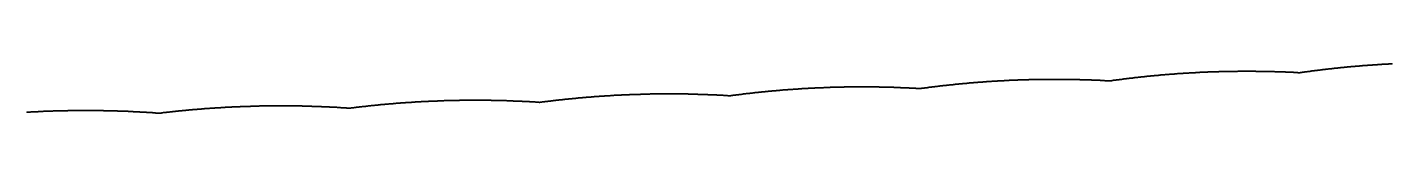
# Model space of a CAD drawing. Header units: metres. Extents: x 0 to 360, y 49 to 117.
# Drawn here: x 168.75 to 179.99, y 66.34 to 66.75 of the extents above; entities that cross this region are included whole.
import ezdxf

# ---------------------------------------------------------------- set-up
doc = ezdxf.new("R2010")
doc.units = ezdxf.units.M

msp = doc.modelspace()

# ---------------------------------------------------------------- linework, layer by layer
for p in [(178.215, 66.668), (178.221, 66.668), (178.227, 66.669), (178.233, 66.669), (178.239, 66.669), (178.245, 66.67), (178.251, 66.67), (178.257, 66.671), (178.263, 66.671), (178.269, 66.671), (178.275, 66.672), (178.281, 66.672), (178.287, 66.673), (178.293, 66.673), (178.299, 66.673), (178.305, 66.674), (178.311, 66.674), (178.317, 66.674), (178.323, 66.675), (178.329, 66.675), (178.335, 66.675), (178.341, 66.676), (178.347, 66.676), (178.353, 66.677), (178.359, 66.677), (178.365, 66.677), (178.37, 66.677), (178.376, 66.678), (178.382, 66.678), (178.388, 66.678), (178.394, 66.679), (178.4, 66.679), (178.406, 66.679), (178.412, 66.68), (178.418, 66.68), (178.424, 66.68), (178.43, 66.68), (178.436, 66.681), (178.442, 66.681), (178.448, 66.681), (178.454, 66.682), (178.46, 66.682), (178.466, 66.682), (178.472, 66.682), (178.478, 66.683), (178.484, 66.683), (178.49, 66.683), (178.496, 66.683), (178.502, 66.683), (178.508, 66.684), (178.514, 66.684), (178.52, 66.684), (178.526, 66.684), (178.532, 66.684), (178.538, 66.685), (178.544, 66.685), (178.55, 66.685), (178.556, 66.685), (178.562, 66.685), (178.568, 66.686), (178.574, 66.686), (178.58, 66.686), (178.586, 66.686), (178.592, 66.686), (178.598, 66.686), (178.604, 66.687), (178.61, 66.687), (178.616, 66.687), (178.622, 66.687), (178.628, 66.687), (178.634, 66.687), (178.64, 66.687), (178.646, 66.687), (178.652, 66.688), (178.658, 66.688), (178.664, 66.688), (178.67, 66.688), (178.676, 66.688), (178.682, 66.688), (178.688, 66.688), (178.694, 66.688), (178.7, 66.688), (178.706, 66.688), (178.712, 66.688), (178.718, 66.688), (178.724, 66.689), (178.73, 66.689), (178.736, 66.689), (178.742, 66.689), (178.748, 66.689), (178.754, 66.689), (178.759, 66.689), (178.765, 66.689), (178.771, 66.689), (178.777, 66.689), (178.783, 66.689), (178.789, 66.689), (178.795, 66.689), (178.801, 66.689), (178.807, 66.689), (178.813, 66.689), (178.819, 66.689), (178.825, 66.689), (178.831, 66.689), (178.837, 66.689), (178.843, 66.689), (178.849, 66.689), (178.855, 66.689), (178.861, 66.689), (178.867, 66.689), (178.873, 66.688), (178.879, 66.688), (178.885, 66.688), (178.891, 66.688), (178.897, 66.688), (178.903, 66.688), (178.909, 66.688), (178.915, 66.688), (178.921, 66.688), (178.927, 66.688), (178.933, 66.688), (178.939, 66.688), (178.945, 66.687), (178.951, 66.687), (178.957, 66.687), (178.963, 66.687), (178.969, 66.687), (178.975, 66.687), (178.981, 66.687), (178.987, 66.687), (178.993, 66.686), (178.999, 66.686), (179.005, 66.686), (179.011, 66.686), (179.017, 66.686), (179.023, 66.686), (179.029, 66.685), (179.035, 66.685), (179.041, 66.685), (179.047, 66.685), (179.053, 66.685), (179.059, 66.684), (179.064, 66.684), (179.07, 66.684), (179.076, 66.684), (179.082, 66.684), (179.088, 66.683), (179.094, 66.683), (179.1, 66.683), (179.106, 66.683), (179.112, 66.683), (179.118, 66.682), (179.124, 66.682), (179.13, 66.682), (179.136, 66.682), (179.142, 66.681), (179.148, 66.681), (179.154, 66.681), (179.16, 66.68), (179.166, 66.68), (179.172, 66.68), (179.178, 66.68), (179.184, 66.679), (179.19, 66.679), (179.196, 66.679), (179.202, 66.678), (179.208, 66.678), (179.214, 66.678), (179.22, 66.677), (179.226, 66.677), (179.232, 66.677), (179.238, 66.678), (179.244, 66.679), (179.25, 66.679), (179.256, 66.68), (179.262, 66.681), (179.268, 66.682), (179.274, 66.683), (179.28, 66.684), (179.286, 66.684), (179.292, 66.685), (179.298, 66.686), (179.304, 66.687), (179.31, 66.688), (179.316, 66.688), (179.321, 66.689), (179.327, 66.69), (179.333, 66.691), (179.339, 66.692), (179.345, 66.692), (179.351, 66.693), (179.357, 66.694), (179.363, 66.695), (179.369, 66.695), (179.375, 66.696), (179.381, 66.697), (179.387, 66.698), (179.393, 66.698), (179.399, 66.699), (179.405, 66.7), (179.411, 66.701), (179.417, 66.701), (179.423, 66.702), (179.429, 66.703), (179.435, 66.703), (179.441, 66.704), (179.447, 66.705), (179.453, 66.706), (179.459, 66.706), (179.465, 66.707), (179.471, 66.708), (179.477, 66.708), (179.483, 66.709), (179.489, 66.71), (179.495, 66.71), (179.501, 66.711), (179.507, 66.712), (179.513, 66.712), (179.519, 66.713), (179.525, 66.714), (179.531, 66.714), (179.537, 66.715), (179.543, 66.715), (179.548, 66.716), (179.554, 66.717), (179.56, 66.717), (179.566, 66.718), (179.572, 66.719), (179.578, 66.719), (179.584, 66.72), (179.59, 66.72), (179.596, 66.721), (179.602, 66.722), (179.608, 66.722), (179.614, 66.723), (179.62, 66.723), (179.626, 66.724), (179.632, 66.724), (179.638, 66.725), (179.644, 66.725), (179.65, 66.726), (179.656, 66.727), (179.662, 66.727), (179.668, 66.728), (179.674, 66.728), (179.68, 66.729), (179.686, 66.729), (179.692, 66.73), (179.698, 66.73), (179.704, 66.731), (179.71, 66.731), (179.716, 66.732), (179.722, 66.732), (179.728, 66.733), (179.734, 66.733), (179.74, 66.734), (179.746, 66.734), (179.752, 66.735), (179.757, 66.735), (179.763, 66.736), (179.769, 66.736), (179.775, 66.737), (179.781, 66.737), (179.787, 66.737), (179.793, 66.738), (179.799, 66.738), (179.805, 66.739), (179.811, 66.739), (179.817, 66.74), (179.823, 66.74), (179.829, 66.74), (179.835, 66.741), (179.841, 66.741), (179.847, 66.742), (179.853, 66.742), (179.859, 66.742), (179.865, 66.743), (179.871, 66.743), (179.877, 66.744), (179.883, 66.744), (179.889, 66.744), (179.895, 66.745), (179.901, 66.745), (179.907, 66.745), (179.913, 66.746), (179.919, 66.746), (179.925, 66.746), (179.931, 66.747), (179.937, 66.747), (179.943, 66.747), (179.949, 66.748), (179.954, 66.748), (179.96, 66.748), (179.966, 66.749), (179.972, 66.749), (179.978, 66.749), (179.984, 66.75), (179.99, 66.75), (175.349, 66.555), (175.355, 66.555), (175.361, 66.555), (175.367, 66.556), (175.373, 66.556), (175.379, 66.556), (175.385, 66.556), (175.391, 66.556), (175.397, 66.557), (175.403, 66.557), (175.409, 66.557), (175.415, 66.557), (175.421, 66.557), (175.427, 66.557), (175.433, 66.557), (175.44, 66.558), (175.446, 66.558), (175.452, 66.558), (175.458, 66.558), (175.464, 66.558), (175.47, 66.558), (175.476, 66.558), (175.482, 66.559), (175.488, 66.559), (175.494, 66.559), (175.5, 66.559), (175.506, 66.559), (175.512, 66.559), (175.518, 66.559), (175.524, 66.559), (175.53, 66.559), (175.536, 66.559), (175.542, 66.559), (175.548, 66.559), (175.554, 66.559), (175.56, 66.56), (175.566, 66.56), (175.572, 66.56), (175.578, 66.56), (175.584, 66.56), (175.59, 66.56), (175.596, 66.56), (175.602, 66.56), (175.608, 66.56), (175.614, 66.56), (175.62, 66.56), (175.626, 66.56), (175.632, 66.56), (175.638, 66.56), (175.644, 66.56), (175.65, 66.56), (175.656, 66.56), (175.662, 66.56), (175.668, 66.56), (175.674, 66.56), (175.68, 66.56), (175.687, 66.56), (175.693, 66.56), (175.699, 66.559), (175.705, 66.559), (175.711, 66.559), (175.717, 66.559), (175.723, 66.559), (175.729, 66.559), (175.735, 66.559), (175.741, 66.559), (175.747, 66.559), (175.753, 66.559), (175.759, 66.559), (175.765, 66.559), (175.771, 66.558), (175.777, 66.558), (175.783, 66.558), (175.789, 66.558), (175.795, 66.558), (175.801, 66.558), (175.807, 66.558), (175.813, 66.558), (175.819, 66.557), (175.825, 66.557), (175.831, 66.557), (175.837, 66.557), (175.843, 66.557), (175.849, 66.557), (175.855, 66.557), (175.861, 66.556), (175.867, 66.556), (175.873, 66.556), (175.879, 66.556), (175.885, 66.556), (175.891, 66.555), (175.897, 66.555), (175.903, 66.555), (176.174, 66.555), (176.18, 66.556), (176.186, 66.557), (176.192, 66.557), (176.198, 66.558), (176.204, 66.559), (176.21, 66.56), (176.216, 66.56), (176.222, 66.561), (176.228, 66.562), (176.234, 66.563), (176.24, 66.563), (176.246, 66.564), (176.252, 66.565), (176.258, 66.565), (176.264, 66.566), (176.27, 66.567), (176.276, 66.568), (176.282, 66.568), (176.288, 66.569), (176.294, 66.57), (176.3, 66.57), (176.306, 66.571), (176.312, 66.572), (176.318, 66.572), (176.324, 66.573), (176.33, 66.574), (176.336, 66.574), (176.342, 66.575), (176.348, 66.576), (176.354, 66.576), (176.36, 66.577), (176.367, 66.578), (176.373, 66.578), (176.379, 66.579), (176.385, 66.579), (176.391, 66.58), (176.397, 66.581), (176.403, 66.581), (176.409, 66.582), (176.415, 66.583), (176.421, 66.583), (176.427, 66.584), (176.433, 66.584), (176.439, 66.585), (176.445, 66.585), (176.451, 66.586), (176.457, 66.587), (176.463, 66.587), (176.469, 66.588), (176.475, 66.588), (176.481, 66.589), (176.487, 66.589), (176.493, 66.59), (176.499, 66.59), (176.505, 66.591), (176.511, 66.592), (176.517, 66.592), (176.523, 66.593), (176.529, 66.593), (176.535, 66.594), (176.541, 66.594), (176.547, 66.595), (176.553, 66.595), (176.559, 66.596), (176.565, 66.596), (176.571, 66.597), (176.577, 66.597), (176.583, 66.598), (176.589, 66.598), (176.595, 66.598), (176.601, 66.599), (176.607, 66.599), (176.613, 66.6), (176.619, 66.6), (176.625, 66.601), (176.631, 66.601), (176.637, 66.602), (176.643, 66.602), (176.649, 66.602), (176.655, 66.603), (176.661, 66.603), (176.667, 66.604), (176.673, 66.604), (176.679, 66.604), (176.685, 66.605), (176.691, 66.605), (176.697, 66.606), (176.703, 66.606), (176.709, 66.606), (176.715, 66.607), (176.721, 66.607), (176.727, 66.608), (176.733, 66.608), (176.739, 66.608), (176.745, 66.609), (176.751, 66.609), (176.757, 66.609), (176.763, 66.61), (176.769, 66.61), (176.775, 66.61), (176.781, 66.611), (176.787, 66.611), (176.793, 66.611), (176.799, 66.612), (176.805, 66.612), (176.811, 66.612), (176.817, 66.612), (176.823, 66.613), (176.829, 66.613), (176.835, 66.613), (176.841, 66.614), (176.847, 66.614), (176.853, 66.614), (176.859, 66.614), (176.865, 66.615), (176.871, 66.615), (176.877, 66.615), (176.883, 66.615), (176.889, 66.616), (176.895, 66.616), (176.901, 66.616), (176.907, 66.616), (176.913, 66.617), (176.919, 66.617), (176.925, 66.617), (176.931, 66.617), (176.937, 66.618), (176.943, 66.618), (176.949, 66.618), (176.955, 66.618), (176.961, 66.618), (176.967, 66.618), (176.973, 66.619), (176.979, 66.619), (176.985, 66.619), (176.991, 66.619), (176.997, 66.619), (177.003, 66.62), (177.009, 66.62), (177.015, 66.62), (177.021, 66.62), (177.027, 66.62), (177.033, 66.62), (177.039, 66.62), (177.046, 66.621), (177.052, 66.621), (177.058, 66.621), (177.064, 66.621), (177.07, 66.621), (177.076, 66.621), (177.082, 66.621), (177.088, 66.621), (177.094, 66.621), (177.1, 66.621), (177.106, 66.622), (177.112, 66.622), (177.118, 66.622), (177.124, 66.622), (177.13, 66.622), (177.136, 66.622), (177.142, 66.622), (177.148, 66.622), (177.154, 66.622), (177.16, 66.622), (177.166, 66.622), (177.172, 66.622), (177.178, 66.622), (177.184, 66.622), (177.19, 66.622), (177.196, 66.622), (177.202, 66.622), (177.208, 66.622), (177.214, 66.622), (177.22, 66.622), (177.226, 66.622), (177.232, 66.622), (177.238, 66.622), (177.244, 66.622), (177.25, 66.622), (177.256, 66.622), (177.262, 66.622), (177.268, 66.622), (177.274, 66.622), (177.28, 66.622), (177.286, 66.622), (177.292, 66.622), (177.298, 66.622), (177.304, 66.622), (177.31, 66.622), (177.316, 66.622), (177.322, 66.621), (177.328, 66.621), (177.334, 66.621), (177.34, 66.621), (177.346, 66.621), (177.352, 66.621), (177.358, 66.621), (177.364, 66.621), (177.37, 66.621), (177.376, 66.621), (177.382, 66.62), (177.388, 66.62), (177.394, 66.62), (177.4, 66.62), (177.406, 66.62), (177.412, 66.62), (177.418, 66.62), (177.424, 66.619), (177.43, 66.619), (177.436, 66.619), (177.442, 66.619), (177.448, 66.619), (177.454, 66.619), (177.46, 66.618), (177.466, 66.618), (177.472, 66.618), (177.478, 66.618), (177.484, 66.618), (177.49, 66.617), (177.496, 66.617), (177.502, 66.617), (177.508, 66.617), (177.514, 66.617), (177.52, 66.616), (177.526, 66.616), (177.532, 66.616), (177.538, 66.616), (177.544, 66.615), (177.55, 66.615), (177.556, 66.615), (177.562, 66.615), (177.568, 66.614), (177.574, 66.614), (177.58, 66.614), (177.586, 66.614), (177.592, 66.613), (177.598, 66.613), (177.604, 66.613), (177.61, 66.612), (177.616, 66.612), (177.622, 66.612), (177.628, 66.611), (177.634, 66.611), (177.64, 66.611), (177.646, 66.61), (177.652, 66.61), (177.658, 66.61), (177.663, 66.609), (177.669, 66.609), (177.675, 66.61), (177.681, 66.611), (177.687, 66.612), (177.693, 66.613), (177.699, 66.614), (177.705, 66.614), (177.711, 66.615), (177.717, 66.616), (177.723, 66.617), (177.729, 66.618), (177.735, 66.618), (177.741, 66.619), (177.747, 66.62), (177.753, 66.621), (177.759, 66.622), (177.765, 66.622), (177.771, 66.623), (177.777, 66.624), (177.783, 66.625), (177.789, 66.625), (177.795, 66.626), (177.801, 66.627), (177.807, 66.628), (177.813, 66.628), (177.819, 66.629), (177.825, 66.63), (177.831, 66.631), (177.837, 66.631), (177.843, 66.632), (177.849, 66.633), (177.855, 66.633), (177.861, 66.634), (177.867, 66.635), (177.873, 66.636), (177.879, 66.636), (177.885, 66.637), (177.891, 66.638), (177.897, 66.638), (177.903, 66.639), (177.909, 66.64), (177.915, 66.64), (177.921, 66.641), (177.927, 66.642), (177.933, 66.642), (177.939, 66.643), (177.945, 66.643), (177.951, 66.644), (177.957, 66.645), (177.963, 66.645), (177.969, 66.646), (177.975, 66.647), (177.981, 66.647), (177.987, 66.648), (177.993, 66.648), (177.999, 66.649), (178.005, 66.65), (178.011, 66.65), (178.017, 66.651), (178.023, 66.651), (178.029, 66.652), (178.035, 66.653), (178.041, 66.653), (178.047, 66.654), (178.053, 66.654), (178.059, 66.655), (178.065, 66.655), (178.071, 66.656), (178.077, 66.656), (178.083, 66.657), (178.089, 66.658), (178.095, 66.658), (178.101, 66.659), (178.107, 66.659), (178.113, 66.66), (178.119, 66.66), (178.125, 66.661), (178.131, 66.661), (178.137, 66.662), (178.143, 66.662), (178.149, 66.663), (178.155, 66.663), (178.161, 66.664), (178.167, 66.664), (178.173, 66.665), (178.179, 66.665), (178.185, 66.665), (178.191, 66.666), (178.197, 66.666), (178.203, 66.667), (178.209, 66.667), (172.106, 66.443), (172.112, 66.443), (172.118, 66.443), (172.124, 66.443), (172.13, 66.444), (172.136, 66.444), (172.142, 66.444), (172.148, 66.444), (172.154, 66.445), (172.16, 66.445), (172.166, 66.445), (172.172, 66.445), (172.178, 66.445), (172.185, 66.446), (172.191, 66.446), (172.197, 66.446), (172.203, 66.446), (172.209, 66.446), (172.215, 66.446), (172.221, 66.447), (172.227, 66.447), (172.233, 66.447), (172.239, 66.447), (172.245, 66.447), (172.251, 66.447), (172.257, 66.448), (172.263, 66.448), (172.27, 66.448), (172.276, 66.448), (172.282, 66.448), (172.288, 66.448), (172.294, 66.448), (172.3, 66.448), (172.306, 66.448), (172.312, 66.449), (172.318, 66.449), (172.324, 66.449), (172.33, 66.449), (172.336, 66.449), (172.342, 66.449), (172.349, 66.449), (172.355, 66.449), (172.361, 66.449), (172.367, 66.449), (172.373, 66.449), (172.379, 66.449), (172.385, 66.449), (172.391, 66.449), (172.397, 66.449), (172.403, 66.449), (172.409, 66.449), (172.415, 66.45), (172.421, 66.45), (172.427, 66.45), (172.434, 66.45), (172.44, 66.45), (172.446, 66.45), (172.452, 66.45), (172.458, 66.45), (172.464, 66.45), (172.47, 66.449), (172.476, 66.449), (172.482, 66.449), (172.488, 66.449), (172.494, 66.449), (172.5, 66.449), (172.506, 66.449), (172.512, 66.449), (172.519, 66.449), (172.525, 66.449), (172.531, 66.449), (172.537, 66.449), (172.543, 66.449), (172.549, 66.449), (172.555, 66.449), (172.561, 66.449), (172.567, 66.449), (172.573, 66.448), (172.579, 66.448), (172.585, 66.448), (172.591, 66.448), (172.597, 66.448), (172.603, 66.448), (172.61, 66.448), (172.616, 66.448), (172.622, 66.448), (172.628, 66.447), (172.634, 66.447), (172.64, 66.447), (172.646, 66.447), (172.652, 66.447), (172.658, 66.447), (172.664, 66.446), (172.67, 66.446), (172.676, 66.446), (172.682, 66.446), (172.688, 66.446), (172.695, 66.446), (172.701, 66.445), (172.707, 66.445), (172.713, 66.445), (172.719, 66.445), (172.725, 66.445), (172.731, 66.444), (172.737, 66.444), (172.743, 66.444), (172.749, 66.444), (172.755, 66.443), (172.761, 66.443), (172.767, 66.443), (172.773, 66.443), (173.058, 66.443), (173.064, 66.444), (173.07, 66.445), (173.077, 66.445), (173.083, 66.446), (173.089, 66.447), (173.095, 66.448), (173.101, 66.448), (173.107, 66.449), (173.113, 66.45), (173.119, 66.45), (173.125, 66.451), (173.131, 66.452), (173.137, 66.452), (173.143, 66.453), (173.149, 66.454), (173.155, 66.454), (173.161, 66.455), (173.167, 66.456), (173.174, 66.456), (173.18, 66.457), (173.186, 66.458), (173.192, 66.458), (173.198, 66.459), (173.204, 66.459), (173.21, 66.46), (173.216, 66.461), (173.222, 66.461), (173.228, 66.462), (173.234, 66.462), (173.24, 66.463), (173.246, 66.464), (173.252, 66.464), (173.258, 66.465), (173.264, 66.465), (173.27, 66.466), (173.277, 66.467), (173.283, 66.467), (173.289, 66.468), (173.295, 66.468), (173.301, 66.469), (173.307, 66.469), (173.313, 66.47), (173.319, 66.47), (173.325, 66.471), (173.331, 66.471), (173.337, 66.472), (173.343, 66.472), (173.349, 66.473), (173.355, 66.474), (173.361, 66.474), (173.367, 66.475), (173.373, 66.475), (173.379, 66.475), (173.386, 66.476), (173.392, 66.476), (173.398, 66.477), (173.404, 66.477), (173.41, 66.478), (173.416, 66.478), (173.422, 66.479), (173.428, 66.479), (173.434, 66.48), (173.44, 66.48), (173.446, 66.481), (173.452, 66.481), (173.458, 66.481), (173.464, 66.482), (173.47, 66.482), (173.476, 66.483), (173.482, 66.483), (173.488, 66.484), (173.495, 66.484), (173.501, 66.484), (173.507, 66.485), (173.513, 66.485), (173.519, 66.486), (173.525, 66.486), (173.531, 66.486), (173.537, 66.487), (173.543, 66.487), (173.549, 66.487), (173.555, 66.488), (173.561, 66.488), (173.567, 66.488), (173.573, 66.489), (173.579, 66.489), (173.585, 66.49), (173.591, 66.49), (173.597, 66.49), (173.604, 66.49), (173.61, 66.491), (173.616, 66.491), (173.622, 66.491), (173.628, 66.492), (173.634, 66.492), (173.64, 66.492), (173.646, 66.493), (173.652, 66.493), (173.658, 66.493), (173.664, 66.493), (173.67, 66.494), (173.676, 66.494), (173.682, 66.494), (173.688, 66.495), (173.694, 66.495), (173.7, 66.495), (173.706, 66.495), (173.712, 66.496), (173.719, 66.496), (173.725, 66.496), (173.731, 66.496), (173.737, 66.496), (173.743, 66.497), (173.749, 66.497), (173.755, 66.497), (173.761, 66.497), (173.767, 66.498), (173.773, 66.498), (173.779, 66.498), (173.785, 66.498), (173.791, 66.498), (173.797, 66.498), (173.803, 66.499), (173.809, 66.499), (173.815, 66.499), (173.821, 66.499), (173.827, 66.499), (173.833, 66.499), (173.84, 66.5), (173.846, 66.5), (173.852, 66.5), (173.858, 66.5), (173.864, 66.5), (173.87, 66.5), (173.876, 66.5), (173.882, 66.501), (173.888, 66.501), (173.894, 66.501), (173.9, 66.501), (173.906, 66.501), (173.912, 66.501), (173.918, 66.501), (173.924, 66.501), (173.93, 66.501), (173.936, 66.501), (173.942, 66.501), (173.948, 66.502), (173.954, 66.502), (173.96, 66.502), (173.967, 66.502), (173.973, 66.502), (173.979, 66.502), (173.985, 66.502), (173.991, 66.502), (173.997, 66.502), (174.003, 66.502), (174.009, 66.502), (174.015, 66.502), (174.021, 66.502), (174.027, 66.502), (174.033, 66.502), (174.039, 66.502), (174.045, 66.502), (174.051, 66.502), (174.057, 66.502), (174.063, 66.502), (174.069, 66.502), (174.075, 66.502), (174.081, 66.502), (174.087, 66.502), (174.094, 66.502), (174.1, 66.502), (174.106, 66.502), (174.112, 66.502), (174.118, 66.502), (174.124, 66.502), (174.13, 66.501), (174.136, 66.501), (174.142, 66.501), (174.148, 66.501), (174.154, 66.501), (174.16, 66.501), (174.166, 66.501), (174.172, 66.501), (174.178, 66.501), (174.184, 66.501), (174.19, 66.501), (174.196, 66.5), (174.202, 66.5), (174.208, 66.5), (174.214, 66.5), (174.22, 66.5), (174.227, 66.5), (174.233, 66.5), (174.239, 66.499), (174.245, 66.499), (174.251, 66.499), (174.257, 66.499), (174.263, 66.499), (174.269, 66.499), (174.275, 66.498), (174.281, 66.498), (174.287, 66.498), (174.293, 66.498), (174.299, 66.498), (174.305, 66.498), (174.311, 66.497), (174.317, 66.497), (174.323, 66.497), (174.329, 66.497), (174.335, 66.496), (174.341, 66.496), (174.347, 66.496), (174.353, 66.496), (174.359, 66.495), (174.365, 66.495), (174.372, 66.495), (174.378, 66.495), (174.384, 66.495), (174.39, 66.494), (174.396, 66.494), (174.402, 66.494), (174.408, 66.493), (174.414, 66.493), (174.42, 66.493), (174.426, 66.493), (174.432, 66.492), (174.438, 66.492), (174.444, 66.492), (174.45, 66.491), (174.456, 66.491), (174.462, 66.491), (174.468, 66.49), (174.474, 66.49), (174.48, 66.49), (174.486, 66.489), (174.492, 66.489), (174.498, 66.489), (174.504, 66.488), (174.51, 66.488), (174.516, 66.488), (174.523, 66.487), (174.529, 66.487), (174.535, 66.487), (174.541, 66.487), (174.547, 66.488), (174.553, 66.488), (174.559, 66.489), (174.565, 66.49), (174.571, 66.491), (174.577, 66.492), (174.583, 66.492), (174.589, 66.493), (174.595, 66.494), (174.601, 66.495), (174.607, 66.495), (174.613, 66.496), (174.619, 66.497), (174.625, 66.498), (174.631, 66.498), (174.637, 66.499), (174.643, 66.5), (174.649, 66.501), (174.655, 66.501), (174.661, 66.502), (174.667, 66.503), (174.673, 66.504), (174.68, 66.504), (174.686, 66.505), (174.692, 66.506), (174.698, 66.506), (174.704, 66.507), (174.71, 66.508), (174.716, 66.508), (174.722, 66.509), (174.728, 66.51), (174.734, 66.51), (174.74, 66.511), (174.746, 66.512), (174.752, 66.512), (174.758, 66.513), (174.764, 66.514), (174.77, 66.514), (174.776, 66.515), (174.782, 66.516), (174.788, 66.516), (174.794, 66.517), (174.8, 66.518), (174.806, 66.518), (174.812, 66.519), (174.818, 66.519), (174.824, 66.52), (174.83, 66.521), (174.836, 66.521), (174.842, 66.522), (174.849, 66.522), (174.855, 66.523), (174.861, 66.523), (174.867, 66.524), (174.873, 66.525), (174.879, 66.525), (174.885, 66.526), (174.891, 66.526), (174.897, 66.527), (174.903, 66.527), (174.909, 66.528), (174.915, 66.528), (174.921, 66.529), (174.927, 66.529), (174.933, 66.53), (174.939, 66.531), (174.945, 66.531), (174.951, 66.532), (174.957, 66.532), (174.963, 66.533), (174.969, 66.533), (174.975, 66.534), (174.981, 66.534), (174.987, 66.534), (174.993, 66.535), (174.999, 66.535), (175.005, 66.536), (175.011, 66.536), (175.017, 66.537), (175.023, 66.537), (175.03, 66.538), (175.036, 66.538), (175.042, 66.539), (175.048, 66.539), (175.054, 66.539), (175.06, 66.54), (175.066, 66.54), (175.072, 66.541), (175.078, 66.541), (175.084, 66.542), (175.09, 66.542), (175.096, 66.542), (175.102, 66.543), (175.108, 66.543), (175.114, 66.544), (175.12, 66.544), (175.126, 66.544), (175.132, 66.545), (175.138, 66.545), (175.144, 66.545), (175.15, 66.546), (175.156, 66.546), (175.162, 66.546), (175.168, 66.547), (175.174, 66.547), (175.18, 66.547), (175.186, 66.548), (175.192, 66.548), (175.198, 66.548), (175.204, 66.549), (175.21, 66.549), (175.216, 66.549), (175.223, 66.55), (175.229, 66.55), (175.235, 66.55), (175.241, 66.551), (175.247, 66.551), (175.253, 66.551), (175.259, 66.551), (175.265, 66.552), (175.271, 66.552), (175.277, 66.552), (175.283, 66.552), (175.289, 66.553), (175.295, 66.553), (175.301, 66.553), (175.307, 66.553), (175.313, 66.554), (175.319, 66.554), (175.325, 66.554), (175.331, 66.554), (175.337, 66.555), (175.343, 66.555), (175.909, 66.555), (175.915, 66.555), (175.921, 66.554), (175.927, 66.554), (175.933, 66.554), (175.939, 66.554), (175.945, 66.553), (175.951, 66.553), (175.957, 66.553), (175.963, 66.553), (175.969, 66.552), (175.975, 66.552), (175.982, 66.552), (175.988, 66.552), (175.994, 66.551), (176, 66.551), (176.006, 66.551), (176.012, 66.551), (176.018, 66.55), (176.024, 66.55), (176.03, 66.55), (176.036, 66.549), (176.042, 66.549), (176.048, 66.549), (176.054, 66.548), (176.06, 66.548), (176.066, 66.548), (176.072, 66.547), (176.078, 66.547), (176.084, 66.547), (176.09, 66.546), (176.096, 66.546), (176.102, 66.546), (176.108, 66.546), (176.114, 66.547), (176.12, 66.548), (176.126, 66.549), (176.132, 66.55), (176.138, 66.55), (176.144, 66.551), (176.15, 66.552), (176.156, 66.553), (176.162, 66.553), (176.168, 66.554), (168.748, 66.351), (168.754, 66.351), (168.76, 66.352), (168.766, 66.352), (168.772, 66.352), (168.779, 66.353), (168.785, 66.353), (168.791, 66.353), (168.797, 66.354), (168.803, 66.354), (168.809, 66.354), (168.815, 66.355), (168.821, 66.355), (168.828, 66.355), (168.834, 66.355), (168.84, 66.356), (168.846, 66.356), (168.852, 66.356), (168.858, 66.357), (168.864, 66.357), (168.871, 66.357), (168.877, 66.357), (168.883, 66.358), (168.889, 66.358), (168.895, 66.358), (168.901, 66.358), (168.907, 66.359), (168.913, 66.359), (168.92, 66.359), (168.926, 66.359), (168.932, 66.36), (168.938, 66.36), (168.944, 66.36), (168.95, 66.36), (168.956, 66.36), (168.963, 66.361), (168.969, 66.361), (168.975, 66.361), (168.981, 66.361), (168.987, 66.361), (168.993, 66.362), (168.999, 66.362), (169.005, 66.362), (169.012, 66.362), (169.018, 66.362), (169.024, 66.362), (169.03, 66.362), (169.036, 66.363), (169.042, 66.363), (169.048, 66.363), (169.054, 66.363), (169.061, 66.363), (169.067, 66.363), (169.073, 66.363), (169.079, 66.363), (169.085, 66.364), (169.091, 66.364), (169.097, 66.364), (169.103, 66.364), (169.11, 66.364), (169.116, 66.364), (169.122, 66.364), (169.128, 66.364), (169.134, 66.364), (169.14, 66.364), (169.146, 66.364), (169.153, 66.364), (169.159, 66.365), (169.165, 66.365), (169.171, 66.365), (169.177, 66.365), (169.183, 66.365), (169.189, 66.365), (169.195, 66.365), (169.202, 66.365), (169.208, 66.365), (169.214, 66.365), (169.22, 66.365), (169.226, 66.365), (169.232, 66.365), (169.238, 66.365), (169.244, 66.365), (169.251, 66.365), (169.257, 66.365), (169.263, 66.365), (169.269, 66.365), (169.275, 66.365), (169.281, 66.365), (169.287, 66.365), (169.293, 66.365), (169.3, 66.364), (169.306, 66.364), (169.312, 66.364), (169.318, 66.364), (169.324, 66.364), (169.33, 66.364), (169.336, 66.364), (169.342, 66.364), (169.349, 66.364), (169.355, 66.364), (169.361, 66.364), (169.367, 66.364), (169.373, 66.364), (169.379, 66.363), (169.385, 66.363), (169.391, 66.363), (169.398, 66.363), (169.404, 66.363), (169.41, 66.363), (169.416, 66.363), (169.422, 66.363), (169.428, 66.362), (169.434, 66.362), (169.44, 66.362), (169.446, 66.362), (169.453, 66.362), (169.459, 66.362), (169.465, 66.361), (169.471, 66.361), (169.477, 66.361), (169.483, 66.361), (169.489, 66.361), (169.495, 66.36), (169.502, 66.36), (169.508, 66.36), (169.514, 66.36), (169.52, 66.36), (169.526, 66.359), (169.532, 66.359), (169.538, 66.359), (169.544, 66.359), (169.551, 66.358), (169.557, 66.358), (169.563, 66.358), (169.569, 66.358), (169.575, 66.358), (169.581, 66.357), (169.587, 66.357), (169.593, 66.357), (169.599, 66.356), (169.606, 66.356), (169.612, 66.356), (169.618, 66.356), (169.624, 66.355), (169.63, 66.355), (169.636, 66.355), (169.642, 66.354), (169.648, 66.354), (169.655, 66.354), (169.661, 66.353), (169.667, 66.353), (169.673, 66.353), (169.679, 66.352), (169.685, 66.352), (169.691, 66.352), (169.697, 66.351), (169.703, 66.351), (169.71, 66.351), (169.716, 66.35), (169.722, 66.35), (169.728, 66.35), (169.734, 66.349), (169.74, 66.349), (169.746, 66.349), (169.752, 66.348), (169.759, 66.348), (169.765, 66.347), (169.771, 66.347), (169.777, 66.347), (169.783, 66.346), (169.789, 66.346), (169.795, 66.345), (169.801, 66.345), (169.807, 66.344), (169.814, 66.344), (169.82, 66.344), (169.826, 66.343), (169.832, 66.343), (169.838, 66.343), (169.844, 66.344), (169.85, 66.344), (169.856, 66.345), (169.862, 66.346), (169.869, 66.347), (169.875, 66.347), (169.881, 66.348), (169.887, 66.349), (169.893, 66.349), (169.899, 66.35), (169.905, 66.351), (169.911, 66.351), (169.918, 66.352), (169.924, 66.353), (169.93, 66.354), (169.936, 66.354), (169.942, 66.355), (169.948, 66.356), (169.954, 66.356), (169.96, 66.357), (169.966, 66.357), (169.973, 66.358), (169.979, 66.359), (169.985, 66.359), (169.991, 66.36), (169.997, 66.361), (170.003, 66.361), (170.009, 66.362), (170.015, 66.362), (170.021, 66.363), (170.028, 66.364), (170.034, 66.364), (170.04, 66.365), (170.046, 66.365), (170.052, 66.366), (170.058, 66.367), (170.064, 66.367), (170.07, 66.368), (170.076, 66.368), (170.083, 66.369), (170.089, 66.369), (170.095, 66.37), (170.101, 66.371), (170.107, 66.371), (170.113, 66.372), (170.119, 66.372), (170.125, 66.373), (170.131, 66.373), (170.138, 66.374), (170.144, 66.374), (170.15, 66.375), (170.156, 66.375), (170.162, 66.376), (170.168, 66.376), (170.174, 66.377), (170.18, 66.377), (170.186, 66.378), (170.193, 66.378), (170.199, 66.379), (170.205, 66.379), (170.211, 66.38), (170.217, 66.38), (170.223, 66.381), (170.229, 66.381), (170.235, 66.381), (170.241, 66.382), (170.247, 66.382), (170.254, 66.383), (170.26, 66.383), (170.266, 66.384), (170.272, 66.384), (170.278, 66.384), (170.284, 66.385), (170.29, 66.385), (170.296, 66.386), (170.302, 66.386), (170.309, 66.386), (170.315, 66.387), (170.321, 66.387), (170.327, 66.388), (170.333, 66.388), (170.339, 66.388), (170.345, 66.389), (170.351, 66.389), (170.357, 66.389), (170.364, 66.39), (170.37, 66.39), (170.376, 66.39), (170.382, 66.391), (170.388, 66.391), (170.394, 66.391), (170.4, 66.392), (170.406, 66.392), (170.412, 66.392), (170.418, 66.393), (170.425, 66.393), (170.431, 66.393), (170.437, 66.394), (170.443, 66.394), (170.449, 66.394), (170.455, 66.395), (170.461, 66.395), (170.467, 66.395), (170.473, 66.395), (170.479, 66.396), (170.486, 66.396), (170.492, 66.396), (170.498, 66.396), (170.504, 66.397), (170.51, 66.397), (170.516, 66.397), (170.522, 66.397), (170.528, 66.398), (170.534, 66.398), (170.541, 66.398), (170.547, 66.398), (170.553, 66.399), (170.559, 66.399), (170.565, 66.399), (170.571, 66.399), (170.577, 66.399), (170.583, 66.399), (170.589, 66.4), (170.595, 66.4), (170.602, 66.4), (170.608, 66.4), (170.614, 66.4), (170.62, 66.401), (170.626, 66.401), (170.632, 66.401), (170.638, 66.401), (170.644, 66.401), (170.65, 66.401), (170.656, 66.401), (170.663, 66.402), (170.669, 66.402), (170.675, 66.402), (170.681, 66.402), (170.687, 66.402), (170.693, 66.402), (170.699, 66.402), (170.705, 66.402), (170.711, 66.402), (170.717, 66.403), (170.724, 66.403), (170.73, 66.403), (170.736, 66.403), (170.742, 66.403), (170.748, 66.403), (170.754, 66.403), (170.76, 66.403), (170.766, 66.403), (170.772, 66.403), (170.778, 66.403), (170.785, 66.403), (170.791, 66.403), (170.797, 66.403), (170.803, 66.403), (170.809, 66.403), (170.815, 66.403), (170.821, 66.403), (170.827, 66.403), (170.833, 66.403), (170.839, 66.403), (170.846, 66.403), (170.852, 66.403), (170.858, 66.403), (170.864, 66.403), (170.87, 66.403), (170.876, 66.403), (170.882, 66.403), (170.888, 66.403), (170.894, 66.403), (170.9, 66.403), (170.907, 66.403), (170.913, 66.403), (170.919, 66.403), (170.925, 66.403), (170.931, 66.403), (170.937, 66.403), (170.943, 66.403), (170.949, 66.403), (170.955, 66.403), (170.961, 66.402), (170.967, 66.402), (170.974, 66.402), (170.98, 66.402), (170.986, 66.402), (170.992, 66.402), (170.998, 66.402), (171.004, 66.402), (171.01, 66.402), (171.016, 66.401), (171.022, 66.401), (171.028, 66.401), (171.035, 66.401), (171.041, 66.401), (171.047, 66.401), (171.053, 66.401), (171.059, 66.4), (171.065, 66.4), (171.071, 66.4), (171.077, 66.4), (171.083, 66.4), (171.089, 66.4), (171.095, 66.399), (171.102, 66.399), (171.108, 66.399), (171.114, 66.399), (171.12, 66.399), (171.126, 66.398), (171.132, 66.398), (171.138, 66.398), (171.144, 66.398), (171.15, 66.397), (171.156, 66.397), (171.162, 66.397), (171.169, 66.397), (171.175, 66.396), (171.181, 66.396), (171.187, 66.396), (171.193, 66.396), (171.199, 66.395), (171.205, 66.395), (171.211, 66.395), (171.217, 66.395), (171.223, 66.394), (171.229, 66.394), (171.236, 66.394), (171.242, 66.393), (171.248, 66.393), (171.254, 66.393), (171.26, 66.393), (171.266, 66.392), (171.272, 66.392), (171.278, 66.392), (171.284, 66.391), (171.29, 66.391), (171.296, 66.391), (171.303, 66.39), (171.309, 66.39), (171.315, 66.39), (171.321, 66.389), (171.327, 66.389), (171.333, 66.388), (171.339, 66.388), (171.345, 66.388), (171.351, 66.387), (171.357, 66.387), (171.363, 66.387), (171.37, 66.386), (171.376, 66.386), (171.382, 66.385), (171.388, 66.385), (171.394, 66.385), (171.4, 66.384), (171.406, 66.384), (171.412, 66.385), (171.418, 66.386), (171.424, 66.387), (171.43, 66.387), (171.437, 66.388), (171.443, 66.389), (171.449, 66.39), (171.455, 66.39), (171.461, 66.391), (171.467, 66.392), (171.473, 66.393), (171.479, 66.393), (171.485, 66.394), (171.491, 66.395), (171.497, 66.395), (171.503, 66.396), (171.51, 66.397), (171.516, 66.397), (171.522, 66.398), (171.528, 66.399), (171.534, 66.399), (171.54, 66.4), (171.546, 66.401), (171.552, 66.401), (171.558, 66.402), (171.564, 66.403), (171.57, 66.403), (171.576, 66.404), (171.583, 66.405), (171.589, 66.405), (171.595, 66.406), (171.601, 66.407), (171.607, 66.407), (171.613, 66.408), (171.619, 66.408), (171.625, 66.409), (171.631, 66.41), (171.637, 66.41), (171.643, 66.411), (171.649, 66.411), (171.656, 66.412), (171.662, 66.413), (171.668, 66.413), (171.674, 66.414), (171.68, 66.414), (171.686, 66.415), (171.692, 66.415), (171.698, 66.416), (171.704, 66.417), (171.71, 66.417), (171.716, 66.418), (171.722, 66.418), (171.729, 66.419), (171.735, 66.419), (171.741, 66.42), (171.747, 66.42), (171.753, 66.421), (171.759, 66.421), (171.765, 66.422), (171.771, 66.422), (171.777, 66.423), (171.783, 66.423), (171.789, 66.424), (171.795, 66.424), (171.802, 66.425), (171.808, 66.425), (171.814, 66.426), (171.82, 66.426), (171.826, 66.427), (171.832, 66.427), (171.838, 66.427), (171.844, 66.428), (171.85, 66.428), (171.856, 66.429), (171.862, 66.429), (171.868, 66.43), (171.875, 66.43), (171.881, 66.43), (171.887, 66.431), (171.893, 66.431), (171.899, 66.432), (171.905, 66.432), (171.911, 66.432), (171.917, 66.433), (171.923, 66.433), (171.929, 66.434), (171.935, 66.434), (171.941, 66.434), (171.947, 66.435), (171.954, 66.435), (171.96, 66.435), (171.966, 66.436), (171.972, 66.436), (171.978, 66.437), (171.984, 66.437), (171.99, 66.437), (171.996, 66.438), (172.002, 66.438), (172.008, 66.438), (172.014, 66.438), (172.02, 66.439), (172.027, 66.439), (172.033, 66.439), (172.039, 66.44), (172.045, 66.44), (172.051, 66.44), (172.057, 66.441), (172.063, 66.441), (172.069, 66.441), (172.075, 66.441), (172.081, 66.442), (172.087, 66.442), (172.093, 66.442), (172.099, 66.442), (172.779, 66.442), (172.786, 66.442), (172.792, 66.442), (172.798, 66.442), (172.804, 66.441), (172.81, 66.441), (172.816, 66.441), (172.822, 66.441), (172.828, 66.44), (172.834, 66.44), (172.84, 66.44), (172.846, 66.439), (172.852, 66.439), (172.858, 66.439), (172.864, 66.438), (172.87, 66.438), (172.876, 66.438), (172.883, 66.438), (172.889, 66.437), (172.895, 66.437), (172.901, 66.437), (172.907, 66.436), (172.913, 66.436), (172.919, 66.435), (172.925, 66.435), (172.931, 66.435), (172.937, 66.434), (172.943, 66.434), (172.949, 66.434), (172.955, 66.433), (172.961, 66.433), (172.967, 66.432), (172.973, 66.433), (172.98, 66.433), (172.986, 66.434), (172.992, 66.435), (172.998, 66.436), (173.004, 66.437), (173.01, 66.437), (173.016, 66.438), (173.022, 66.439), (173.028, 66.44), (173.034, 66.44), (173.04, 66.441), (173.046, 66.442), (173.052, 66.443)]:
    msp.add_point(p)

doc.saveas('drawing.dxf')
